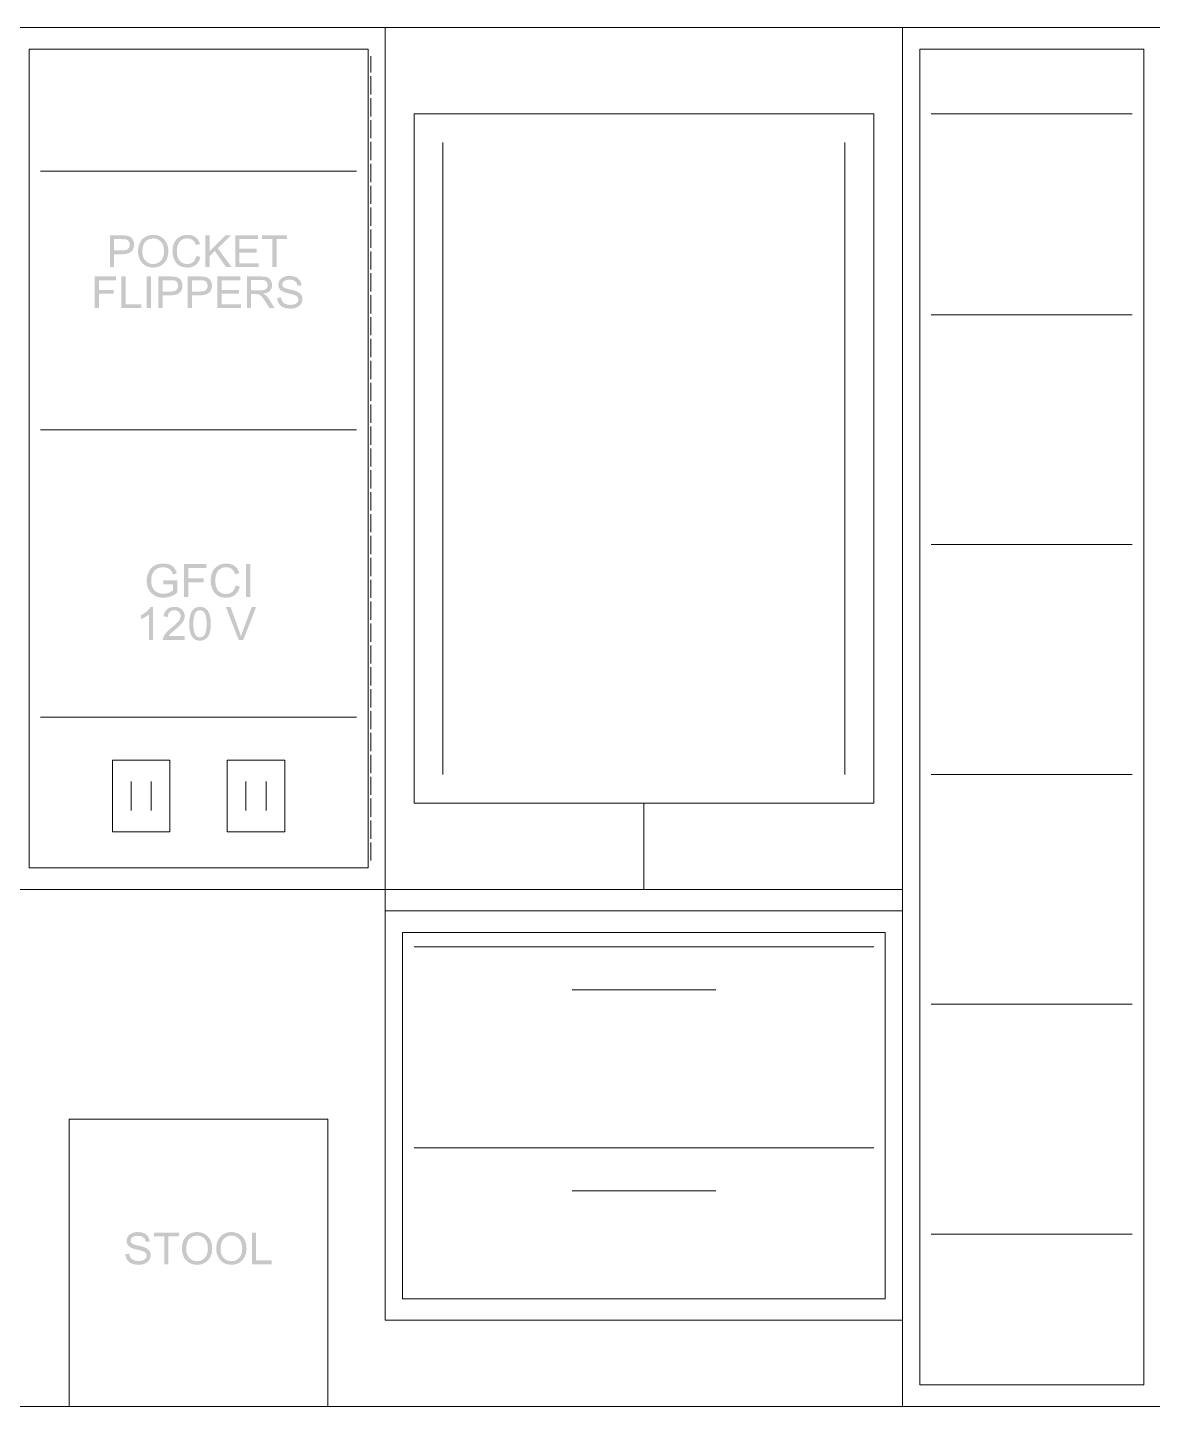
# Model space of a CAD drawing. Header units: inches. Extents: x 0 to 700, y 0 to 895.
# Drawn here: x 391.1 to 469.4, y 720 to 816 of the extents above; entities that cross this region are included whole.
import ezdxf

# ---------------------------------------------------------------- set-up
doc = ezdxf.new("R2010")
doc.units = ezdxf.units.IN
doc.header["$MEASUREMENT"] = 0
doc.linetypes.add('DASHED', pattern=[1.524, 1.27, -0.254])
for name, color, linetype, lineweight in [('A-ANNO-TEXT', 7, 'Continuous', 13), ('A-ELEV-LINE', 7, 'Continuous', 13), ('A-FIXT-PLMB', 7, 'Continuous', 18), ('A-GLAZ', 7, 'Continuous', 13), ('A-MILLWORK-STOR', 7, 'Continuous', 18)]:
    doc.layers.add(name, color=color, linetype=linetype, lineweight=lineweight)

msp = doc.modelspace()

# ---------------------------------------------------------------- hatches: boundary and pattern name
at = {"layer": 'A-ANNO-TEXT'}
h = msp.add_hatch(color=7, dxfattribs=at)
h.paths.add_polyline_path([(396.834, 801.53), (397.664, 801.53), (397.758, 801.529), (397.846, 801.525), (397.928, 801.519), (398.002, 801.51), (398.072, 801.497), (398.139, 801.475), (398.203, 801.446), (398.265, 801.409), (398.322, 801.365), (398.372, 801.313), (398.414, 801.254), (398.449, 801.187), (398.476, 801.116), (398.496, 801.044), (398.508, 800.969), (398.511, 800.894), (398.508, 800.819), (398.499, 800.749), (398.484, 800.682), (398.462, 800.619), (398.435, 800.56), (398.401, 800.505), (398.362, 800.453), (398.316, 800.405), (398.263, 800.362), (398.203, 800.325), (398.136, 800.293), (398.061, 800.267), (397.978, 800.247), (397.889, 800.233), (397.792, 800.224), (397.688, 800.221), (397.125, 800.221), (397.125, 799.33), (396.834, 799.33), (396.834, 801.53)])
h.paths.add_polyline_path([(397.125, 800.483), (397.691, 800.483), (397.753, 800.484), (397.812, 800.489), (397.867, 800.497), (397.918, 800.508), (397.964, 800.522), (398.007, 800.539), (398.046, 800.56), (398.08, 800.583), (398.11, 800.61), (398.137, 800.64), (398.159, 800.673), (398.177, 800.709), (398.192, 800.748), (398.202, 800.79), (398.208, 800.836), (398.21, 800.885), (398.206, 800.949), (398.193, 801.009), (398.172, 801.065), (398.142, 801.118), (398.107, 801.164), (398.067, 801.2), (398.024, 801.227), (397.976, 801.244), (397.921, 801.255), (397.854, 801.263), (397.775, 801.267), (397.685, 801.269), (397.125, 801.269), (397.125, 800.483)])
h.paths.add_polyline_path([(399.846, 801.568), (399.958, 801.563), (400.066, 801.548), (400.169, 801.523), (400.266, 801.489), (400.358, 801.445), (400.444, 801.391), (400.526, 801.327), (400.602, 801.254), (400.671, 801.172), (400.731, 801.085), (400.781, 800.991), (400.823, 800.89), (400.855, 800.784), (400.878, 800.671), (400.891, 800.552), (400.896, 800.427), (400.891, 800.302), (400.878, 800.184), (400.854, 800.071), (400.822, 799.965), (400.781, 799.866), (400.73, 799.772), (400.67, 799.685), (400.6, 799.604), (400.524, 799.531), (400.442, 799.468), (400.356, 799.414), (400.264, 799.37), (400.167, 799.336), (400.065, 799.312), (399.958, 799.297), (399.846, 799.292), (399.73, 799.298), (399.619, 799.313), (399.515, 799.338), (399.416, 799.373), (399.324, 799.419), (399.237, 799.474), (399.156, 799.54), (399.08, 799.615), (399.012, 799.698), (398.954, 799.785), (398.904, 799.877), (398.863, 799.973), (398.831, 800.074), (398.809, 800.179), (398.795, 800.289), (398.791, 800.403), (398.795, 800.535), (398.809, 800.659), (398.832, 800.777), (398.864, 800.887), (398.905, 800.99), (398.956, 801.086), (399.015, 801.175), (399.084, 801.256), (399.16, 801.329), (399.242, 801.392), (399.329, 801.446), (399.421, 801.49), (399.519, 801.524), (399.622, 801.548), (399.731, 801.563), (399.846, 801.568)])
h.paths.add_polyline_path([(399.843, 799.542), (399.924, 799.545), (400.002, 799.556), (400.076, 799.575), (400.146, 799.6), (400.211, 799.633), (400.273, 799.673), (400.331, 799.721), (400.385, 799.776), (400.434, 799.837), (400.476, 799.904), (400.512, 799.977), (400.541, 800.056), (400.564, 800.14), (400.581, 800.23), (400.591, 800.326), (400.594, 800.427), (400.591, 800.531), (400.581, 800.629), (400.565, 800.721), (400.541, 800.807), (400.511, 800.886), (400.475, 800.959), (400.432, 801.026), (400.382, 801.087), (400.327, 801.141), (400.269, 801.188), (400.208, 801.228), (400.143, 801.261), (400.074, 801.286), (400.002, 801.304), (399.927, 801.315), (399.849, 801.318), (399.768, 801.315), (399.691, 801.304), (399.617, 801.287), (399.548, 801.262), (399.482, 801.23), (399.419, 801.191), (399.36, 801.145), (399.305, 801.092), (399.255, 801.031), (399.212, 800.963), (399.175, 800.888), (399.145, 800.805), (399.122, 800.714), (399.106, 800.616), (399.096, 800.51), (399.092, 800.397), (399.095, 800.304), (399.105, 800.215), (399.122, 800.131), (399.144, 800.051), (399.174, 799.976), (399.21, 799.905), (399.252, 799.839), (399.301, 799.778), (399.355, 799.723), (399.413, 799.675), (399.475, 799.634), (399.541, 799.601), (399.61, 799.575), (399.684, 799.556), (399.761, 799.545), (399.843, 799.542)])
h.paths.add_polyline_path([(403.137, 800.028), (403.11, 799.938), (403.08, 799.854), (403.044, 799.776), (403.005, 799.704), (402.961, 799.638), (402.912, 799.578), (402.859, 799.523), (402.801, 799.475), (402.74, 799.432), (402.676, 799.395), (402.608, 799.364), (402.538, 799.338), (402.465, 799.318), (402.389, 799.304), (402.309, 799.295), (402.227, 799.292), (402.097, 799.298), (401.975, 799.314), (401.863, 799.34), (401.76, 799.377), (401.666, 799.425), (401.582, 799.483), (401.506, 799.552), (401.44, 799.631), (401.382, 799.718), (401.332, 799.809), (401.29, 799.904), (401.255, 800.004), (401.228, 800.108), (401.209, 800.216), (401.197, 800.328), (401.193, 800.445), (401.198, 800.573), (401.211, 800.694), (401.234, 800.808), (401.266, 800.915), (401.307, 801.014), (401.357, 801.106), (401.416, 801.192), (401.484, 801.27), (401.559, 801.339), (401.639, 801.4), (401.725, 801.451), (401.815, 801.493), (401.911, 801.526), (402.012, 801.549), (402.119, 801.563), (402.23, 801.568), (402.309, 801.565), (402.385, 801.557), (402.458, 801.545), (402.528, 801.527), (402.595, 801.504), (402.66, 801.476), (402.721, 801.442), (402.779, 801.404), (402.834, 801.361), (402.885, 801.313), (402.931, 801.26), (402.973, 801.202), (403.011, 801.14), (403.045, 801.073), (403.074, 801.002), (403.099, 800.925), (402.814, 800.858), (402.795, 800.913), (402.773, 800.965), (402.749, 801.014), (402.723, 801.059), (402.695, 801.1), (402.664, 801.138), (402.63, 801.172), (402.595, 801.203), (402.557, 801.23), (402.517, 801.253), (402.474, 801.273), (402.429, 801.29), (402.382, 801.302), (402.333, 801.311), (402.281, 801.317), (402.227, 801.318), (402.14, 801.315), (402.058, 801.304), (401.982, 801.285), (401.911, 801.259), (401.845, 801.226), (401.785, 801.185), (401.73, 801.137), (401.681, 801.082), (401.637, 801.02), (401.599, 800.954), (401.568, 800.882), (401.541, 800.805), (401.521, 800.724), (401.506, 800.637), (401.498, 800.545), (401.495, 800.448), (401.498, 800.337), (401.507, 800.233), (401.522, 800.137), (401.544, 800.048), (401.571, 799.966), (401.605, 799.892), (401.645, 799.825), (401.691, 799.765), (401.741, 799.713), (401.796, 799.667), (401.854, 799.629), (401.916, 799.597), (401.982, 799.573), (402.052, 799.556), (402.125, 799.545), (402.202, 799.542), (402.265, 799.544), (402.325, 799.55), (402.382, 799.561), (402.436, 799.576), (402.486, 799.596), (402.534, 799.62), (402.579, 799.648), (402.621, 799.681), (402.66, 799.718), (402.696, 799.76), (402.728, 799.806), (402.758, 799.856), (402.785, 799.911), (402.809, 799.97), (402.829, 800.033), (402.847, 800.101), (403.137, 800.028)])
h.paths.add_polyline_path([(405.301, 799.33), (404.916, 799.33), (404.136, 800.442), (403.773, 800.092), (403.773, 799.33), (403.482, 799.33), (403.482, 801.53), (403.773, 801.53), (403.773, 800.439), (404.867, 801.53), (405.26, 801.53), (404.339, 800.639), (405.301, 799.33)])
h.paths.add_polyline_path([(407.193, 799.33), (405.55, 799.33), (405.55, 801.53), (407.142, 801.53), (407.142, 801.269), (405.841, 801.269), (405.841, 800.597), (407.058, 800.597), (407.058, 800.335), (405.841, 800.335), (405.841, 799.591), (407.193, 799.591), (407.193, 799.33)])
h.paths.add_polyline_path([(409.166, 801.269), (408.438, 801.269), (408.438, 799.33), (408.146, 799.33), (408.146, 801.269), (407.424, 801.269), (407.424, 801.53), (409.166, 801.53), (409.166, 801.269)])
h = msp.add_hatch(color=7, dxfattribs=at)
h.paths.add_polyline_path([(397.257, 798.409), (396.064, 798.409), (396.064, 797.728), (397.098, 797.728), (397.098, 797.466), (396.064, 797.466), (396.064, 796.47), (395.773, 796.47), (395.773, 798.67), (397.257, 798.67), (397.257, 798.409)])
h.paths.add_polyline_path([(399.011, 796.47), (397.635, 796.47), (397.635, 798.67), (397.926, 798.67), (397.926, 796.731), (399.011, 796.731), (399.011, 796.47)])
h.paths.add_polyline_path([(399.688, 796.47), (399.395, 796.47), (399.395, 798.67), (399.688, 798.67), (399.688, 796.47)])
h.paths.add_polyline_path([(400.204, 798.67), (401.034, 798.67), (401.129, 798.669), (401.217, 798.665), (401.298, 798.659), (401.373, 798.65), (401.442, 798.637), (401.509, 798.615), (401.574, 798.586), (401.636, 798.549), (401.693, 798.505), (401.743, 798.453), (401.785, 798.394), (401.82, 798.327), (401.847, 798.256), (401.866, 798.184), (401.878, 798.109), (401.882, 798.034), (401.879, 797.959), (401.87, 797.889), (401.854, 797.822), (401.833, 797.759), (401.805, 797.7), (401.772, 797.645), (401.732, 797.593), (401.686, 797.545), (401.633, 797.502), (401.573, 797.465), (401.506, 797.433), (401.431, 797.407), (401.349, 797.387), (401.259, 797.373), (401.162, 797.364), (401.058, 797.361), (400.495, 797.361), (400.495, 796.47), (400.204, 796.47), (400.204, 798.67)])
h.paths.add_polyline_path([(400.495, 797.623), (401.061, 797.623), (401.124, 797.624), (401.183, 797.629), (401.238, 797.637), (401.288, 797.648), (401.335, 797.662), (401.378, 797.679), (401.416, 797.7), (401.451, 797.723), (401.481, 797.75), (401.507, 797.78), (401.53, 797.813), (401.548, 797.849), (401.562, 797.888), (401.572, 797.93), (401.578, 797.976), (401.58, 798.025), (401.576, 798.089), (401.563, 798.149), (401.542, 798.205), (401.513, 798.258), (401.477, 798.304), (401.438, 798.34), (401.394, 798.367), (401.347, 798.384), (401.292, 798.395), (401.225, 798.403), (401.146, 798.407), (401.055, 798.409), (400.495, 798.409), (400.495, 797.623)])
h.paths.add_polyline_path([(402.254, 798.67), (403.084, 798.67), (403.179, 798.669), (403.267, 798.665), (403.348, 798.659), (403.422, 798.65), (403.492, 798.637), (403.559, 798.615), (403.624, 798.586), (403.686, 798.549), (403.743, 798.505), (403.793, 798.453), (403.835, 798.394), (403.87, 798.327), (403.897, 798.256), (403.916, 798.184), (403.928, 798.109), (403.932, 798.034), (403.929, 797.959), (403.92, 797.889), (403.904, 797.822), (403.883, 797.759), (403.855, 797.7), (403.822, 797.645), (403.782, 797.593), (403.736, 797.545), (403.683, 797.502), (403.623, 797.465), (403.556, 797.433), (403.481, 797.407), (403.399, 797.387), (403.309, 797.373), (403.212, 797.364), (403.108, 797.361), (402.545, 797.361), (402.545, 796.47), (402.254, 796.47), (402.254, 798.67)])
h.paths.add_polyline_path([(402.545, 797.623), (403.111, 797.623), (403.174, 797.624), (403.233, 797.629), (403.288, 797.637), (403.338, 797.648), (403.385, 797.662), (403.427, 797.679), (403.466, 797.7), (403.5, 797.723), (403.531, 797.75), (403.557, 797.78), (403.58, 797.813), (403.598, 797.849), (403.612, 797.888), (403.622, 797.93), (403.628, 797.976), (403.63, 798.025), (403.626, 798.089), (403.613, 798.149), (403.592, 798.205), (403.563, 798.258), (403.527, 798.304), (403.488, 798.34), (403.444, 798.367), (403.397, 798.384), (403.342, 798.395), (403.275, 798.403), (403.196, 798.407), (403.105, 798.409), (402.545, 798.409), (402.545, 797.623)])
h.paths.add_polyline_path([(405.953, 796.47), (404.31, 796.47), (404.31, 798.67), (405.902, 798.67), (405.902, 798.409), (404.601, 798.409), (404.601, 797.737), (405.818, 797.737), (405.818, 797.475), (404.601, 797.475), (404.601, 796.731), (405.953, 796.731), (405.953, 796.47)])
h.paths.add_polyline_path([(408.302, 796.47), (407.936, 796.47), (407.857, 796.594), (407.787, 796.705), (407.724, 796.803), (407.669, 796.889), (407.622, 796.963), (407.583, 797.023), (407.551, 797.072), (407.528, 797.108), (407.487, 797.165), (407.446, 797.218), (407.404, 797.267), (407.36, 797.311), (407.317, 797.35), (407.275, 797.38), (407.234, 797.403), (407.195, 797.418), (407.153, 797.428), (407.105, 797.435), (407.051, 797.44), (406.99, 797.441), (406.654, 797.441), (406.654, 796.47), (406.363, 796.47), (406.363, 798.67), (407.337, 798.67), (407.433, 798.668), (407.52, 798.664), (407.6, 798.656), (407.672, 798.644), (407.737, 798.628), (407.798, 798.605), (407.856, 798.575), (407.909, 798.537), (407.957, 798.494), (407.999, 798.445), (408.035, 798.39), (408.066, 798.331), (408.09, 798.268), (408.107, 798.203), (408.117, 798.136), (408.12, 798.068), (408.118, 798.007), (408.11, 797.95), (408.098, 797.895), (408.081, 797.843), (408.059, 797.795), (408.032, 797.749), (408, 797.707), (407.963, 797.668), (407.921, 797.631), (407.875, 797.599), (407.824, 797.569), (407.769, 797.544), (407.71, 797.521), (407.645, 797.503), (407.577, 797.487), (407.504, 797.475), (407.504, 797.469), (407.558, 797.442), (407.612, 797.408), (407.665, 797.367), (407.717, 797.321), (407.769, 797.267), (407.819, 797.207), (407.869, 797.141), (407.918, 797.069), (408.302, 796.47)])
h.paths.add_polyline_path([(406.654, 797.702), (407.278, 797.702), (407.368, 797.704), (407.448, 797.71), (407.518, 797.72), (407.578, 797.734), (407.63, 797.754), (407.677, 797.782), (407.718, 797.817), (407.754, 797.86), (407.783, 797.908), (407.804, 797.958), (407.816, 798.012), (407.82, 798.068), (407.813, 798.14), (407.793, 798.207), (407.759, 798.268), (407.711, 798.323), (407.681, 798.348), (407.647, 798.369), (407.608, 798.387), (407.565, 798.402), (407.518, 798.414), (407.466, 798.422), (407.41, 798.427), (407.349, 798.428), (406.654, 798.428), (406.654, 797.702)])
h.paths.add_polyline_path([(409.879, 798.025), (409.873, 798.076), (409.863, 798.123), (409.849, 798.168), (409.832, 798.209), (409.811, 798.247), (409.787, 798.281), (409.759, 798.313), (409.728, 798.341), (409.692, 798.365), (409.654, 798.387), (409.611, 798.405), (409.565, 798.42), (409.515, 798.432), (409.462, 798.44), (409.405, 798.445), (409.345, 798.446), (409.238, 798.441), (409.141, 798.425), (409.055, 798.399), (408.979, 798.362), (408.946, 798.34), (408.917, 798.316), (408.893, 798.289), (408.873, 798.259), (408.857, 798.227), (408.846, 798.193), (408.84, 798.157), (408.838, 798.118), (408.839, 798.083), (408.844, 798.051), (408.853, 798.021), (408.865, 797.993), (408.88, 797.968), (408.899, 797.945), (408.921, 797.924), (408.946, 797.905), (408.977, 797.888), (409.013, 797.871), (409.056, 797.853), (409.105, 797.836), (409.16, 797.818), (409.221, 797.801), (409.289, 797.784), (409.363, 797.767), (409.493, 797.736), (409.611, 797.706), (409.716, 797.675), (409.809, 797.644), (409.892, 797.608), (409.969, 797.563), (410.04, 797.51), (410.104, 797.448), (410.133, 797.413), (410.158, 797.376), (410.179, 797.335), (410.197, 797.292), (410.21, 797.246), (410.22, 797.197), (410.225, 797.146), (410.227, 797.091), (410.224, 797.022), (410.213, 796.955), (410.196, 796.892), (410.171, 796.832), (410.139, 796.774), (410.1, 796.72), (410.054, 796.668), (410.001, 796.62), (409.943, 796.576), (409.88, 796.538), (409.813, 796.506), (409.741, 796.479), (409.665, 796.459), (409.585, 796.444), (409.501, 796.435), (409.412, 796.432), (409.3, 796.436), (409.195, 796.445), (409.097, 796.462), (409.007, 796.484), (408.924, 796.513), (408.848, 796.549), (408.78, 796.591), (408.718, 796.64), (408.664, 796.693), (408.617, 796.751), (408.576, 796.812), (408.542, 796.877), (408.515, 796.947), (408.495, 797.019), (408.481, 797.096), (408.474, 797.177), (408.751, 797.201), (408.758, 797.137), (408.771, 797.078), (408.788, 797.023), (408.811, 796.973), (408.839, 796.927), (408.873, 796.885), (408.911, 796.848), (408.955, 796.816), (409.002, 796.788), (409.052, 796.763), (409.104, 796.742), (409.158, 796.725), (409.215, 796.712), (409.275, 796.703), (409.336, 796.697), (409.4, 796.695), (409.46, 796.697), (409.517, 796.701), (409.571, 796.709), (409.622, 796.72), (409.67, 796.734), (409.715, 796.752), (409.757, 796.772), (409.796, 796.796), (409.831, 796.822), (409.862, 796.85), (409.888, 796.881), (409.909, 796.914), (409.925, 796.949), (409.937, 796.987), (409.944, 797.027), (409.947, 797.069), (409.944, 797.112), (409.937, 797.153), (409.924, 797.19), (409.907, 797.224), (409.885, 797.256), (409.858, 797.284), (409.826, 797.309), (409.789, 797.331), (409.746, 797.352), (409.697, 797.373), (409.641, 797.393), (409.578, 797.413), (409.509, 797.434), (409.432, 797.454), (409.35, 797.474), (409.26, 797.494), (409.17, 797.515), (409.087, 797.538), (409.011, 797.564), (408.941, 797.591), (408.877, 797.62), (408.82, 797.651), (408.769, 797.685), (408.725, 797.72), (408.687, 797.758), (408.654, 797.798), (408.625, 797.841), (408.602, 797.887), (408.585, 797.936), (408.572, 797.987), (408.564, 798.041), (408.562, 798.098), (408.565, 798.163), (408.574, 798.225), (408.591, 798.283), (408.613, 798.339), (408.642, 798.393), (408.678, 798.443), (408.72, 798.49), (408.769, 798.535), (408.823, 798.575), (408.882, 798.61), (408.945, 798.64), (409.013, 798.664), (409.086, 798.683), (409.164, 798.697), (409.246, 798.705), (409.333, 798.708), (409.422, 798.705), (409.507, 798.697), (409.587, 798.683), (409.663, 798.665), (409.735, 798.64), (409.802, 798.611), (409.864, 798.576), (409.922, 798.536), (409.974, 798.49), (410.02, 798.441), (410.06, 798.386), (410.092, 798.328), (410.119, 798.264), (410.138, 798.196), (410.152, 798.124), (410.158, 798.047), (409.879, 798.025)])
h = msp.add_hatch(color=7, dxfattribs=at)
h.paths.add_polyline_path([(401.519, 776.667), (401.409, 776.582), (401.297, 776.509), (401.182, 776.447), (401.064, 776.396), (400.944, 776.357), (400.821, 776.328), (400.696, 776.311), (400.568, 776.306), (400.439, 776.311), (400.317, 776.326), (400.2, 776.351), (400.091, 776.386), (399.987, 776.432), (399.89, 776.487), (399.8, 776.553), (399.716, 776.628), (399.64, 776.712), (399.574, 776.803), (399.518, 776.9), (399.473, 777.004), (399.437, 777.114), (399.412, 777.231), (399.397, 777.355), (399.392, 777.486), (399.394, 777.566), (399.4, 777.646), (399.41, 777.724), (399.425, 777.801), (399.443, 777.876), (399.466, 777.95), (399.493, 778.022), (399.524, 778.094), (399.559, 778.162), (399.598, 778.226), (399.641, 778.287), (399.688, 778.343), (399.739, 778.396), (399.794, 778.444), (399.852, 778.489), (399.915, 778.53), (399.981, 778.566), (400.051, 778.597), (400.125, 778.624), (400.202, 778.646), (400.282, 778.662), (400.367, 778.675), (400.455, 778.682), (400.546, 778.684), (400.641, 778.682), (400.73, 778.674), (400.815, 778.66), (400.896, 778.642), (400.971, 778.618), (401.041, 778.588), (401.107, 778.554), (401.168, 778.514), (401.225, 778.469), (401.276, 778.418), (401.323, 778.362), (401.365, 778.301), (401.402, 778.235), (401.434, 778.163), (401.462, 778.086), (401.484, 778.003), (401.211, 777.926), (401.194, 777.986), (401.173, 778.043), (401.149, 778.095), (401.122, 778.144), (401.091, 778.188), (401.058, 778.229), (401.021, 778.266), (400.981, 778.299), (400.938, 778.328), (400.891, 778.354), (400.842, 778.375), (400.789, 778.393), (400.733, 778.406), (400.674, 778.416), (400.612, 778.422), (400.546, 778.424), (400.445, 778.42), (400.351, 778.408), (400.263, 778.388), (400.181, 778.36), (400.106, 778.325), (400.037, 778.281), (399.975, 778.229), (399.919, 778.17), (399.869, 778.104), (399.826, 778.033), (399.79, 777.957), (399.76, 777.876), (399.737, 777.791), (399.72, 777.7), (399.71, 777.605), (399.707, 777.504), (399.708, 777.429), (399.713, 777.357), (399.721, 777.288), (399.733, 777.223), (399.747, 777.16), (399.765, 777.101), (399.786, 777.046), (399.81, 776.993), (399.837, 776.944), (399.867, 776.897), (399.901, 776.854), (399.937, 776.814), (399.977, 776.777), (400.019, 776.743), (400.065, 776.712), (400.114, 776.685), (400.217, 776.639), (400.324, 776.606), (400.436, 776.587), (400.553, 776.58), (400.642, 776.584), (400.73, 776.595), (400.816, 776.614), (400.901, 776.64), (400.984, 776.673), (401.066, 776.714), (401.146, 776.762), (401.224, 776.817), (401.224, 777.244), (400.546, 777.244), (400.546, 777.519), (401.519, 777.519), (401.519, 776.667)])
h.paths.add_polyline_path([(403.533, 778.372), (402.286, 778.372), (402.286, 777.66), (403.367, 777.66), (403.367, 777.387), (402.286, 777.387), (402.286, 776.345), (401.982, 776.345), (401.982, 778.645), (403.533, 778.645), (403.533, 778.372)])
h.paths.add_polyline_path([(405.882, 777.075), (405.855, 776.981), (405.822, 776.893), (405.786, 776.812), (405.744, 776.736), (405.698, 776.667), (405.647, 776.604), (405.592, 776.547), (405.531, 776.496), (405.467, 776.452), (405.4, 776.413), (405.33, 776.38), (405.256, 776.353), (405.18, 776.333), (405.1, 776.318), (405.017, 776.309), (404.931, 776.306), (404.795, 776.311), (404.668, 776.328), (404.551, 776.356), (404.443, 776.394), (404.345, 776.444), (404.257, 776.505), (404.178, 776.577), (404.108, 776.66), (404.048, 776.75), (403.996, 776.845), (403.951, 776.945), (403.915, 777.049), (403.887, 777.158), (403.866, 777.271), (403.854, 777.389), (403.85, 777.511), (403.855, 777.645), (403.869, 777.771), (403.893, 777.89), (403.926, 778.002), (403.969, 778.106), (404.021, 778.202), (404.083, 778.291), (404.154, 778.373), (404.233, 778.446), (404.317, 778.509), (404.406, 778.563), (404.501, 778.606), (404.601, 778.64), (404.707, 778.665), (404.818, 778.679), (404.934, 778.684), (405.017, 778.682), (405.096, 778.674), (405.173, 778.66), (405.246, 778.641), (405.316, 778.617), (405.383, 778.588), (405.448, 778.553), (405.509, 778.513), (405.566, 778.468), (405.619, 778.418), (405.667, 778.363), (405.711, 778.303), (405.751, 778.238), (405.786, 778.168), (405.817, 778.093), (405.843, 778.013), (405.545, 777.942), (405.525, 778), (405.502, 778.055), (405.477, 778.105), (405.45, 778.152), (405.42, 778.196), (405.388, 778.235), (405.353, 778.271), (405.316, 778.303), (405.276, 778.331), (405.234, 778.356), (405.19, 778.377), (405.143, 778.394), (405.093, 778.407), (405.042, 778.416), (404.988, 778.422), (404.931, 778.424), (404.84, 778.42), (404.754, 778.408), (404.675, 778.389), (404.6, 778.362), (404.532, 778.327), (404.469, 778.285), (404.412, 778.235), (404.36, 778.177), (404.315, 778.112), (404.275, 778.043), (404.242, 777.968), (404.214, 777.887), (404.193, 777.802), (404.178, 777.711), (404.169, 777.615), (404.166, 777.514), (404.169, 777.398), (404.178, 777.289), (404.194, 777.188), (404.217, 777.095), (404.246, 777.01), (404.281, 776.932), (404.322, 776.862), (404.37, 776.8), (404.424, 776.745), (404.481, 776.698), (404.542, 776.658), (404.606, 776.625), (404.675, 776.599), (404.748, 776.581), (404.824, 776.57), (404.905, 776.566), (404.971, 776.568), (405.033, 776.575), (405.093, 776.587), (405.149, 776.603), (405.202, 776.623), (405.252, 776.648), (405.299, 776.678), (405.343, 776.712), (405.384, 776.751), (405.421, 776.794), (405.455, 776.842), (405.487, 776.895), (405.514, 776.952), (405.539, 777.014), (405.561, 777.08), (405.579, 777.151), (405.882, 777.075)])
h.paths.add_polyline_path([(406.608, 776.345), (406.303, 776.345), (406.303, 778.645), (406.608, 778.645), (406.608, 776.345)])
h = msp.add_hatch(color=7, dxfattribs=at)
h.paths.add_polyline_path([(399.839, 773.355), (399.557, 773.355), (399.557, 775.155), (399.502, 775.105), (399.442, 775.058), (399.378, 775.013), (399.31, 774.969), (399.237, 774.927), (399.159, 774.888), (399.077, 774.85), (398.991, 774.814), (398.991, 775.087), (399.108, 775.147), (399.215, 775.211), (399.313, 775.278), (399.401, 775.349), (399.479, 775.423), (399.548, 775.5), (399.607, 775.581), (399.656, 775.666), (399.839, 775.666), (399.839, 773.355)])
h.paths.add_polyline_path([(402.044, 773.355), (400.52, 773.355), (400.522, 773.404), (400.529, 773.453), (400.539, 773.502), (400.554, 773.551), (400.573, 773.6), (400.597, 773.649), (400.624, 773.699), (400.656, 773.749), (400.694, 773.8), (400.739, 773.855), (400.791, 773.912), (400.851, 773.973), (400.918, 774.037), (400.992, 774.104), (401.074, 774.174), (401.164, 774.248), (401.274, 774.34), (401.379, 774.434), (401.477, 774.531), (401.57, 774.63), (401.612, 774.68), (401.648, 774.73), (401.679, 774.78), (401.704, 774.83), (401.724, 774.881), (401.738, 774.931), (401.746, 774.982), (401.749, 775.032), (401.747, 775.075), (401.741, 775.115), (401.731, 775.154), (401.718, 775.191), (401.701, 775.226), (401.68, 775.259), (401.655, 775.291), (401.626, 775.32), (401.594, 775.347), (401.56, 775.37), (401.524, 775.389), (401.486, 775.405), (401.446, 775.418), (401.404, 775.427), (401.36, 775.432), (401.314, 775.434), (401.268, 775.432), (401.223, 775.426), (401.18, 775.417), (401.14, 775.405), (401.101, 775.388), (401.064, 775.368), (401.029, 775.344), (400.996, 775.317), (400.966, 775.286), (400.939, 775.251), (400.917, 775.213), (400.899, 775.171), (400.885, 775.126), (400.874, 775.077), (400.868, 775.024), (400.866, 774.968), (400.575, 775.001), (400.585, 775.079), (400.6, 775.153), (400.62, 775.222), (400.646, 775.286), (400.678, 775.345), (400.715, 775.4), (400.757, 775.45), (400.805, 775.495), (400.858, 775.535), (400.914, 775.57), (400.973, 775.599), (401.036, 775.623), (401.102, 775.642), (401.171, 775.655), (401.244, 775.663), (401.32, 775.666), (401.403, 775.663), (401.481, 775.654), (401.554, 775.64), (401.622, 775.619), (401.686, 775.593), (401.745, 775.561), (401.799, 775.522), (401.848, 775.478), (401.893, 775.43), (401.931, 775.38), (401.964, 775.327), (401.99, 775.272), (402.011, 775.214), (402.026, 775.154), (402.035, 775.091), (402.037, 775.026), (402.035, 774.97), (402.028, 774.915), (402.015, 774.859), (401.998, 774.803), (401.975, 774.747), (401.948, 774.691), (401.916, 774.635), (401.878, 774.578), (401.833, 774.519), (401.779, 774.455), (401.714, 774.386), (401.64, 774.313), (401.556, 774.235), (401.462, 774.152), (401.358, 774.064), (401.244, 773.972), (401.184, 773.923), (401.129, 773.875), (401.08, 773.83), (401.036, 773.786), (400.997, 773.744), (400.964, 773.704), (400.936, 773.665), (400.913, 773.628), (402.044, 773.628), (402.044, 773.355)])
h.paths.add_polyline_path([(403.101, 775.666), (403.192, 775.661), (403.277, 775.648), (403.356, 775.625), (403.429, 775.592), (403.497, 775.551), (403.558, 775.501), (403.614, 775.441), (403.664, 775.372), (403.708, 775.294), (403.746, 775.206), (403.778, 775.11), (403.804, 775.004), (403.825, 774.889), (403.839, 774.765), (403.848, 774.632), (403.851, 774.489), (403.848, 774.345), (403.839, 774.211), (403.824, 774.086), (403.803, 773.971), (403.775, 773.865), (403.742, 773.769), (403.703, 773.682), (403.657, 773.605), (403.606, 773.537), (403.55, 773.479), (403.488, 773.429), (403.421, 773.388), (403.349, 773.356), (403.272, 773.334), (403.189, 773.32), (403.101, 773.316), (403.011, 773.32), (402.926, 773.334), (402.847, 773.357), (402.774, 773.389), (402.707, 773.43), (402.645, 773.481), (402.59, 773.54), (402.54, 773.609), (402.496, 773.687), (402.458, 773.774), (402.426, 773.87), (402.4, 773.976), (402.379, 774.09), (402.365, 774.214), (402.356, 774.347), (402.353, 774.489), (402.356, 774.633), (402.365, 774.768), (402.38, 774.893), (402.401, 775.008), (402.429, 775.114), (402.462, 775.21), (402.501, 775.297), (402.547, 775.375), (402.598, 775.443), (402.654, 775.502), (402.715, 775.552), (402.782, 775.593), (402.854, 775.625), (402.931, 775.648), (403.014, 775.661), (403.101, 775.666)])
h.paths.add_polyline_path([(403.101, 773.548), (403.156, 773.551), (403.208, 773.562), (403.256, 773.579), (403.301, 773.603), (403.342, 773.634), (403.38, 773.672), (403.414, 773.717), (403.445, 773.768), (403.472, 773.828), (403.496, 773.896), (403.516, 773.973), (403.532, 774.059), (403.545, 774.153), (403.554, 774.257), (403.559, 774.369), (403.561, 774.489), (403.56, 774.574), (403.558, 774.654), (403.554, 774.73), (403.548, 774.801), (403.541, 774.867), (403.532, 774.928), (403.522, 774.985), (403.51, 775.038), (403.481, 775.131), (403.446, 775.212), (403.404, 775.28), (403.356, 775.336), (403.301, 775.379), (403.24, 775.409), (403.172, 775.428), (403.098, 775.434), (403.043, 775.43), (402.991, 775.42), (402.943, 775.402), (402.899, 775.378), (402.858, 775.346), (402.82, 775.308), (402.786, 775.262), (402.756, 775.209), (402.729, 775.149), (402.706, 775.08), (402.686, 775.003), (402.67, 774.917), (402.658, 774.823), (402.649, 774.72), (402.643, 774.609), (402.642, 774.489), (402.642, 774.406), (402.645, 774.326), (402.649, 774.252), (402.654, 774.181), (402.662, 774.116), (402.671, 774.054), (402.681, 773.997), (402.693, 773.945), (402.722, 773.851), (402.758, 773.77), (402.799, 773.701), (402.847, 773.646), (402.901, 773.603), (402.962, 773.572), (403.028, 773.554), (403.101, 773.548)])
h.paths.add_polyline_path([(407.009, 775.655), (406.109, 773.355), (405.798, 773.355), (404.907, 775.655), (405.235, 775.655), (405.833, 773.984), (405.865, 773.901), (405.896, 773.81), (405.925, 773.713), (405.952, 773.609), (405.958, 773.609), (405.983, 773.701), (406.011, 773.795), (406.043, 773.889), (406.077, 773.984), (406.7, 775.655), (407.009, 775.655)])
h = msp.add_hatch(color=7, dxfattribs=at)
h.paths.add_polyline_path([(399.316, 731.455), (399.31, 731.506), (399.3, 731.553), (399.286, 731.598), (399.269, 731.639), (399.248, 731.677), (399.224, 731.711), (399.196, 731.743), (399.164, 731.771), (399.129, 731.795), (399.09, 731.817), (399.048, 731.835), (399.002, 731.85), (398.952, 731.862), (398.899, 731.87), (398.842, 731.875), (398.782, 731.876), (398.674, 731.871), (398.577, 731.855), (398.491, 731.829), (398.415, 731.792), (398.382, 731.77), (398.354, 731.746), (398.329, 731.719), (398.31, 731.689), (398.294, 731.657), (398.283, 731.623), (398.277, 731.587), (398.274, 731.548), (398.276, 731.513), (398.281, 731.481), (398.29, 731.451), (398.302, 731.423), (398.317, 731.398), (398.336, 731.375), (398.358, 731.354), (398.383, 731.335), (398.413, 731.318), (398.45, 731.301), (398.493, 731.283), (398.542, 731.266), (398.597, 731.248), (398.658, 731.231), (398.726, 731.214), (398.8, 731.197), (398.93, 731.166), (399.048, 731.136), (399.153, 731.105), (399.245, 731.074), (399.328, 731.038), (399.405, 730.993), (399.476, 730.94), (399.541, 730.878), (399.57, 730.843), (399.595, 730.806), (399.616, 730.765), (399.633, 730.722), (399.647, 730.676), (399.656, 730.627), (399.662, 730.576), (399.664, 730.521), (399.66, 730.452), (399.65, 730.385), (399.632, 730.322), (399.608, 730.262), (399.576, 730.204), (399.537, 730.15), (399.491, 730.098), (399.438, 730.05), (399.38, 730.006), (399.317, 729.968), (399.249, 729.936), (399.178, 729.909), (399.102, 729.889), (399.022, 729.874), (398.938, 729.865), (398.849, 729.862), (398.737, 729.866), (398.632, 729.875), (398.534, 729.892), (398.444, 729.914), (398.361, 729.943), (398.285, 729.979), (398.216, 730.021), (398.155, 730.07), (398.101, 730.123), (398.053, 730.181), (398.013, 730.242), (397.979, 730.307), (397.952, 730.377), (397.931, 730.449), (397.918, 730.526), (397.911, 730.607), (398.187, 730.631), (398.195, 730.567), (398.207, 730.508), (398.225, 730.453), (398.248, 730.403), (398.276, 730.357), (398.309, 730.315), (398.348, 730.278), (398.391, 730.246), (398.439, 730.218), (398.488, 730.193), (398.541, 730.172), (398.595, 730.155), (398.652, 730.142), (398.711, 730.133), (398.773, 730.127), (398.837, 730.125), (398.897, 730.127), (398.954, 730.131), (399.007, 730.139), (399.058, 730.15), (399.106, 730.164), (399.151, 730.182), (399.193, 730.202), (399.233, 730.226), (399.268, 730.252), (399.299, 730.28), (399.324, 730.311), (399.346, 730.344), (399.362, 730.379), (399.374, 730.417), (399.381, 730.457), (399.383, 730.499), (399.381, 730.542), (399.374, 730.583), (399.361, 730.62), (399.344, 730.654), (399.322, 730.686), (399.295, 730.714), (399.263, 730.739), (399.226, 730.761), (399.183, 730.782), (399.134, 730.803), (399.078, 730.823), (399.015, 730.843), (398.945, 730.864), (398.869, 730.884), (398.786, 730.904), (398.697, 730.924), (398.607, 730.945), (398.524, 730.968), (398.447, 730.994), (398.377, 731.021), (398.314, 731.05), (398.257, 731.081), (398.206, 731.115), (398.162, 731.15), (398.123, 731.188), (398.09, 731.228), (398.062, 731.271), (398.039, 731.317), (398.021, 731.366), (398.008, 731.417), (398.001, 731.471), (397.998, 731.528), (398.001, 731.593), (398.011, 731.655), (398.027, 731.713), (398.05, 731.769), (398.079, 731.823), (398.115, 731.873), (398.157, 731.92), (398.205, 731.965), (398.259, 732.005), (398.318, 732.04), (398.382, 732.07), (398.45, 732.094), (398.523, 732.113), (398.6, 732.127), (398.683, 732.135), (398.77, 732.138), (398.859, 732.135), (398.944, 732.127), (399.024, 732.113), (399.1, 732.095), (399.171, 732.07), (399.238, 732.041), (399.301, 732.006), (399.359, 731.966), (399.411, 731.92), (399.457, 731.871), (399.496, 731.816), (399.529, 731.758), (399.555, 731.694), (399.575, 731.626), (399.588, 731.554), (399.595, 731.477), (399.316, 731.455)])
h.paths.add_polyline_path([(401.633, 731.839), (400.905, 731.839), (400.905, 729.9), (400.612, 729.9), (400.612, 731.839), (399.891, 731.839), (399.891, 732.1), (401.633, 732.1), (401.633, 731.839)])
h.paths.add_polyline_path([(402.899, 732.138), (403.012, 732.133), (403.12, 732.118), (403.222, 732.093), (403.32, 732.059), (403.412, 732.015), (403.498, 731.961), (403.58, 731.897), (403.656, 731.824), (403.725, 731.742), (403.784, 731.655), (403.835, 731.561), (403.876, 731.46), (403.909, 731.354), (403.932, 731.241), (403.945, 731.122), (403.95, 730.997), (403.945, 730.872), (403.931, 730.754), (403.908, 730.641), (403.876, 730.535), (403.834, 730.436), (403.784, 730.342), (403.724, 730.255), (403.654, 730.174), (403.578, 730.101), (403.496, 730.038), (403.41, 729.984), (403.318, 729.94), (403.221, 729.906), (403.119, 729.882), (403.012, 729.867), (402.899, 729.862), (402.783, 729.868), (402.673, 729.883), (402.569, 729.908), (402.47, 729.943), (402.377, 729.989), (402.291, 730.044), (402.209, 730.11), (402.134, 730.185), (402.066, 730.268), (402.007, 730.355), (401.958, 730.447), (401.917, 730.543), (401.885, 730.644), (401.863, 730.749), (401.849, 730.859), (401.844, 730.973), (401.849, 731.105), (401.863, 731.229), (401.886, 731.347), (401.918, 731.457), (401.959, 731.56), (402.01, 731.656), (402.069, 731.745), (402.138, 731.826), (402.214, 731.899), (402.295, 731.962), (402.382, 732.016), (402.475, 732.06), (402.573, 732.094), (402.676, 732.118), (402.785, 732.133), (402.899, 732.138)])
h.paths.add_polyline_path([(402.896, 730.112), (402.978, 730.115), (403.056, 730.126), (403.13, 730.145), (403.199, 730.17), (403.265, 730.203), (403.327, 730.243), (403.385, 730.291), (403.439, 730.346), (403.488, 730.407), (403.53, 730.474), (403.566, 730.547), (403.595, 730.626), (403.618, 730.71), (403.635, 730.8), (403.645, 730.896), (403.648, 730.997), (403.645, 731.101), (403.635, 731.199), (403.618, 731.291), (403.595, 731.377), (403.565, 731.456), (403.529, 731.529), (403.486, 731.596), (403.436, 731.657), (403.381, 731.711), (403.323, 731.758), (403.261, 731.798), (403.196, 731.831), (403.128, 731.856), (403.056, 731.874), (402.981, 731.885), (402.902, 731.888), (402.822, 731.885), (402.745, 731.874), (402.671, 731.857), (402.602, 731.832), (402.535, 731.8), (402.473, 731.761), (402.414, 731.715), (402.359, 731.662), (402.309, 731.601), (402.266, 731.533), (402.229, 731.458), (402.199, 731.375), (402.176, 731.284), (402.159, 731.186), (402.149, 731.08), (402.146, 730.967), (402.149, 730.874), (402.159, 730.785), (402.175, 730.701), (402.198, 730.621), (402.228, 730.546), (402.263, 730.475), (402.306, 730.409), (402.355, 730.348), (402.409, 730.293), (402.467, 730.245), (402.529, 730.204), (402.594, 730.171), (402.664, 730.145), (402.738, 730.126), (402.815, 730.115), (402.896, 730.112)])
h.paths.add_polyline_path([(405.29, 732.138), (405.403, 732.133), (405.511, 732.118), (405.613, 732.093), (405.71, 732.059), (405.802, 732.015), (405.889, 731.961), (405.97, 731.897), (406.046, 731.824), (406.115, 731.742), (406.175, 731.655), (406.226, 731.561), (406.267, 731.46), (406.299, 731.354), (406.322, 731.241), (406.336, 731.122), (406.341, 730.997), (406.336, 730.872), (406.322, 730.754), (406.299, 730.641), (406.267, 730.535), (406.225, 730.436), (406.174, 730.342), (406.114, 730.255), (406.045, 730.174), (405.968, 730.101), (405.887, 730.038), (405.8, 729.984), (405.708, 729.94), (405.611, 729.906), (405.509, 729.882), (405.402, 729.867), (405.29, 729.862), (405.174, 729.868), (405.064, 729.883), (404.959, 729.908), (404.861, 729.943), (404.768, 729.989), (404.681, 730.044), (404.6, 730.11), (404.525, 730.185), (404.457, 730.268), (404.398, 730.355), (404.348, 730.447), (404.307, 730.543), (404.276, 730.644), (404.253, 730.749), (404.24, 730.859), (404.235, 730.973), (404.24, 731.105), (404.253, 731.229), (404.276, 731.347), (404.308, 731.457), (404.35, 731.56), (404.4, 731.656), (404.46, 731.745), (404.528, 731.826), (404.605, 731.899), (404.686, 731.962), (404.773, 732.016), (404.866, 732.06), (404.963, 732.094), (405.067, 732.118), (405.176, 732.133), (405.29, 732.138)])
h.paths.add_polyline_path([(405.287, 730.112), (405.369, 730.115), (405.446, 730.126), (405.52, 730.145), (405.59, 730.17), (405.656, 730.203), (405.718, 730.243), (405.776, 730.291), (405.83, 730.346), (405.878, 730.407), (405.921, 730.474), (405.956, 730.547), (405.986, 730.626), (406.009, 730.71), (406.025, 730.8), (406.035, 730.896), (406.039, 730.997), (406.036, 731.101), (406.026, 731.199), (406.009, 731.291), (405.986, 731.377), (405.956, 731.456), (405.919, 731.529), (405.876, 731.596), (405.827, 731.657), (405.772, 731.711), (405.714, 731.758), (405.652, 731.798), (405.587, 731.831), (405.519, 731.856), (405.447, 731.874), (405.372, 731.885), (405.293, 731.888), (405.212, 731.885), (405.135, 731.874), (405.062, 731.857), (404.992, 731.832), (404.926, 731.8), (404.864, 731.761), (404.805, 731.715), (404.75, 731.662), (404.7, 731.601), (404.657, 731.533), (404.62, 731.458), (404.59, 731.375), (404.567, 731.284), (404.55, 731.186), (404.54, 731.08), (404.537, 730.967), (404.54, 730.874), (404.55, 730.785), (404.566, 730.701), (404.589, 730.621), (404.618, 730.546), (404.654, 730.475), (404.696, 730.409), (404.745, 730.348), (404.799, 730.293), (404.857, 730.245), (404.919, 730.204), (404.985, 730.171), (405.055, 730.145), (405.128, 730.126), (405.206, 730.115), (405.287, 730.112)])
h.paths.add_polyline_path([(408.089, 729.9), (406.713, 729.9), (406.713, 732.1), (407.004, 732.1), (407.004, 730.161), (408.089, 730.161), (408.089, 729.9)])

# ---------------------------------------------------------------- linework, layer by layer
at = {"layer": 'A-ELEV-LINE'}
for p, q in [((330, 816), (530, 816)), ((420, 764), (420, 808)), ((448, 764), (448, 808)), ((398.3, 761.5), (398.3, 763.5)), ((399.7, 761.5), (399.7, 763.5)), ((406.3, 761.5), (406.3, 763.5)), ((407.7, 761.5), (407.7, 763.5)), ((330, 720), (530, 720))]:
    msp.add_line(p, q, dxfattribs=at)
for points in [[(330, 720), (530, 720), (530, 816), (330, 816)], [(397, 760), (401, 760), (401, 765), (397, 765)], [(405, 760), (409, 760), (409, 765), (405, 765)]]:
    msp.add_lwpolyline(points, close=True, dxfattribs=at)
at = {"layer": 'A-FIXT-PLMB'}
msp.add_line((434, 756), (434, 762), dxfattribs=at)
msp.add_lwpolyline([(416, 754.5), (452, 754.5), (452, 756), (416, 756)], close=True, dxfattribs=at)
at = {"layer": 'A-GLAZ'}
msp.add_lwpolyline([(418, 762), (450, 762), (450, 810), (418, 810)], close=True, dxfattribs=at)
at = {"layer": 'A-MILLWORK-STOR', "linetype": 'DASHED'}
msp.add_line((415, 758), (415, 814), dxfattribs=at)
at = {"layer": 'A-MILLWORK-STOR'}
for p, q in [((454, 810), (468, 810)), ((392, 806), (414, 806)), ((454, 796), (468, 796)), ((392, 788), (414, 788)), ((454, 780), (468, 780)), ((392, 768), (414, 768)), ((454, 764), (468, 764)), ((418, 752), (450, 752)), ((429, 749), (439, 749)), ((454, 748), (468, 748)), ((418, 738), (450, 738)), ((429, 735), (439, 735)), ((454, 732), (468, 732))]:
    msp.add_line(p, q, dxfattribs=at)
for points in [[(390, 756), (416, 756), (416, 816), (390, 816)], [(452, 720), (470, 720), (470, 816), (452, 816)], [(391.2, 757.5), (414.8, 757.5), (414.8, 814.5), (391.2, 814.5)], [(453.2, 721.5), (468.8, 721.5), (468.8, 814.5), (453.2, 814.5)], [(416, 726), (452, 726), (452, 754.5), (416, 754.5)], [(417.2, 727.5), (450.8, 727.5), (450.8, 753), (417.2, 753)], [(394, 720), (412, 720), (412, 740), (394, 740)]]:
    msp.add_lwpolyline(points, close=True, dxfattribs=at)
at = {"layer": 'Defpoints'}
for p in [(416, 816), (416, 816), (452, 816), (452, 816)]:
    msp.add_point(p, dxfattribs=at)

doc.saveas('drawing.dxf')
